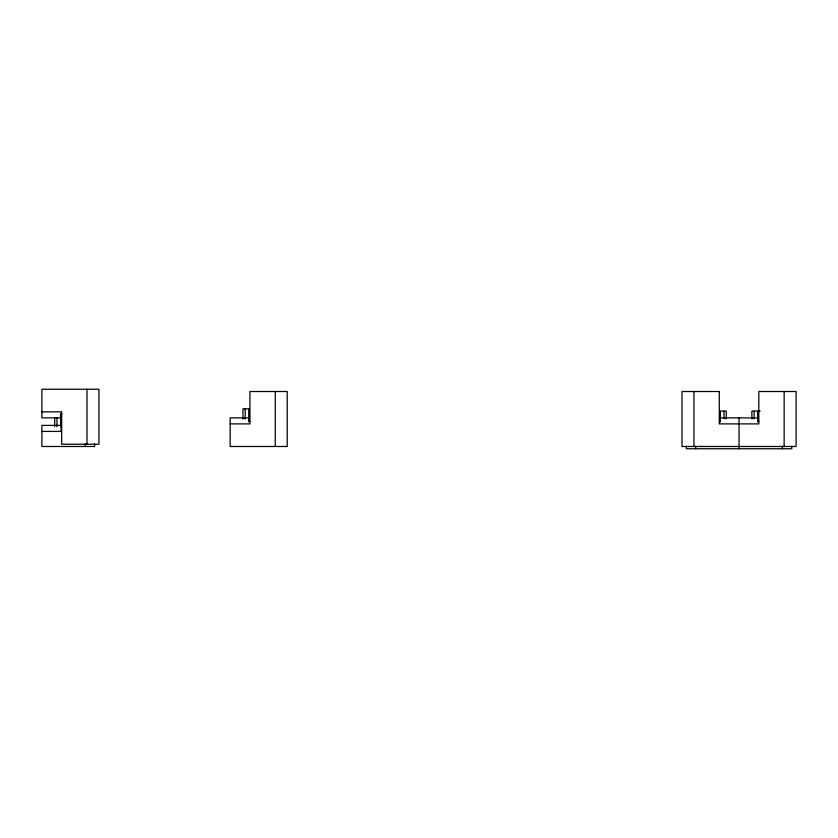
<?xml version="1.0" encoding="UTF-8"?>
<svg xmlns="http://www.w3.org/2000/svg" width="838" height="838" viewBox="0 0 838 838"><rect width="100%" height="100%" fill="white"/><g stroke="black" fill="none" stroke-linecap="round" stroke-linejoin="round"><path stroke-width="1.26" d="M760.139 411.091L751.854 411.091L751.854 418.916M41.9 411.846L61.666 411.846L61.666 444.224L98.947 444.224L98.947 389.251L41.9 389.251L41.9 417.869L60.535 417.869L60.535 414.202M60.535 414.401L61.666 414.401M248.802 421.336L249.934 421.336M719.287 421.336L720.418 421.336M757.688 421.336L758.819 421.336M230.167 423.892L249.934 423.892L249.934 391.514L287.214 391.514L287.214 446.486L230.167 446.486L230.167 417.869L248.802 417.869L248.802 421.545M61.101 425.4L41.9 425.4L41.9 446.486L94.61 446.486L94.61 443.889M41.9 431.423L61.101 431.423L61.101 413.857M791.774 446.151L791.774 448.749L686.343 448.749L686.343 446.151M784.148 391.514L784.148 446.486M782.357 446.151L782.357 448.749M758.254 411.091L758.254 422.394M757.877 411.091L757.877 421.336M757.688 421.545L757.688 417.869L720.418 417.869L720.418 421.545M754.116 411.091L754.116 418.77M739.053 417.869L739.053 448.749M726.253 418.916L726.253 411.091L720.23 411.091L720.23 421.336M723.99 411.091L723.99 418.77M719.852 411.091L719.852 422.394M695.75 446.151L695.75 448.749M693.958 391.514L693.958 446.486M275.262 391.514L275.262 446.486M249.368 408.829L249.368 421.64M248.991 421.64L248.991 408.829L242.968 408.829L242.968 419.073M245.23 408.829L245.23 419.073M86.995 389.251L86.995 444.224M85.204 443.889L85.204 446.486M60.724 413.951L60.724 426.752M56.963 417.795L56.963 426.752M54.7 417.795L54.7 426.752M719.287 391.514L682.006 391.514L682.006 446.486L796.1 446.486L796.1 391.514L758.819 391.514L758.819 423.892L719.287 423.892L719.287 391.514"/></g></svg>
